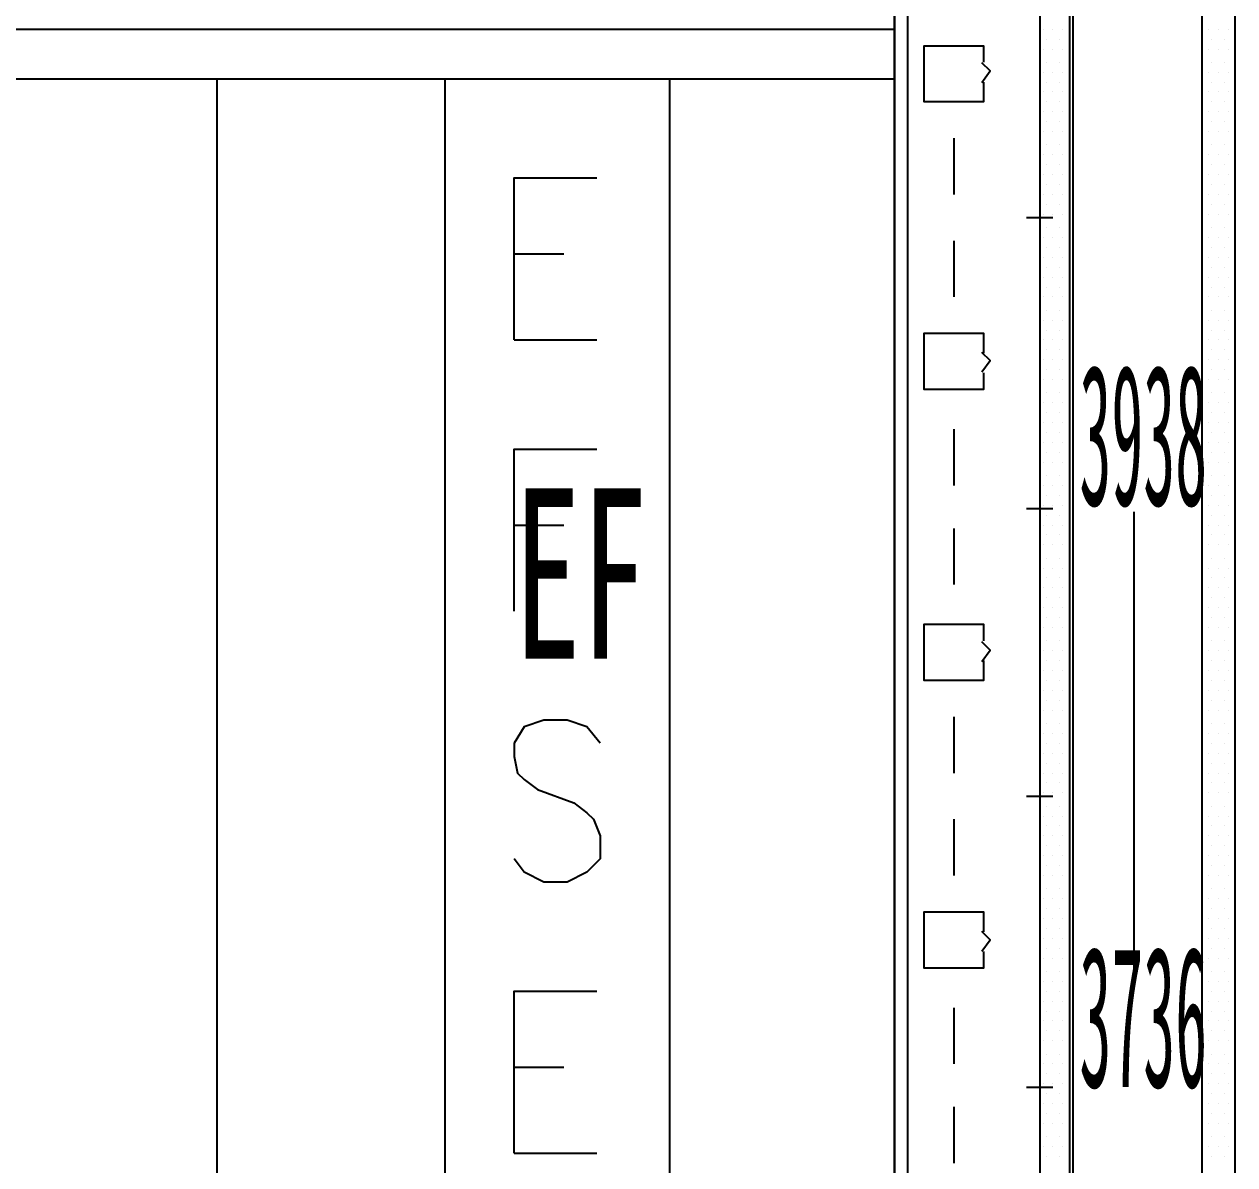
# Model space of a CAD drawing. Header units: metres. Extents: x 17 to 1264, y 17 to 859.
# Drawn here: x 225 to 277.8, y 570.6 to 620.3 of the extents above; entities that cross this region are included whole.
import ezdxf

# ---------------------------------------------------------------- set-up
doc = ezdxf.new("R2010")
doc.units = ezdxf.units.M
for name, color, linetype in [('LINES', 7, 'Continuous'), ('POLYLINES', 4, 'Continuous'), ('RECTS', 7, 'Continuous'), ('TEXTS', 3, 'Continuous')]:
    doc.layers.add(name, color=color, linetype=linetype)

msp = doc.modelspace()

# ---------------------------------------------------------------- linework, layer by layer
at = {"layer": 'LINES'}
for p, q in [((262.938, 132.48), (262.938, 727.92)), ((269.418, 620.064), (269.418, 620.064)), ((269.85, 620.064), (269.85, 620.064)), ((270.282, 620.064), (270.282, 620.064)), ((276.618, 620.064), (276.618, 620.064)), ((277.05, 620.064), (277.05, 620.064)), ((277.482, 620.064), (277.482, 620.064)), ((269.418, 619.2), (269.418, 619.2)), ((269.562, 619.632), (269.562, 619.632)), ((269.85, 619.2), (269.85, 619.2)), ((270.138, 619.632), (270.138, 619.632)), ((270.282, 619.2), (270.282, 619.2)), ((270.57, 619.632), (270.57, 619.632)), ((276.33, 619.632), (276.33, 619.632)), ((276.618, 619.2), (276.618, 619.2)), ((276.762, 619.632), (276.762, 619.632)), ((277.05, 619.2), (277.05, 619.2)), ((277.338, 619.632), (277.338, 619.632)), ((277.482, 619.2), (277.482, 619.2)), ((269.418, 618.192), (269.418, 618.192)), ((269.562, 618.624), (269.562, 618.624)), ((269.85, 618.192), (269.85, 618.192)), ((270.138, 618.624), (270.138, 618.624)), ((270.282, 618.192), (270.282, 618.192)), ((270.57, 618.624), (270.57, 618.624)), ((276.33, 618.624), (276.33, 618.624)), ((276.618, 618.192), (276.618, 618.192)), ((276.762, 618.624), (276.762, 618.624)), ((277.05, 618.192), (277.05, 618.192)), ((277.338, 618.624), (277.338, 618.624)), ((277.482, 618.192), (277.482, 618.192)), ((269.562, 617.76), (269.562, 617.76)), ((270.138, 617.76), (270.138, 617.76)), ((270.57, 617.76), (270.57, 617.76)), ((276.33, 617.76), (276.33, 617.76)), ((276.762, 617.76), (276.762, 617.76)), ((277.338, 617.76), (277.338, 617.76)), ((269.418, 617.328), (269.418, 617.328)), ((269.85, 617.328), (269.85, 617.328)), ((270.282, 617.328), (270.282, 617.328)), ((276.618, 617.328), (276.618, 617.328)), ((277.05, 617.328), (277.05, 617.328)), ((277.482, 617.328), (277.482, 617.328)), ((269.562, 616.896), (269.562, 616.896)), ((270.138, 616.896), (270.138, 616.896)), ((270.57, 616.896), (270.57, 616.896)), ((276.33, 616.896), (276.33, 616.896)), ((276.762, 616.896), (276.762, 616.896)), ((277.338, 616.896), (277.338, 616.896)), ((269.418, 616.464), (269.418, 616.464)), ((269.562, 616.032), (269.562, 616.032)), ((269.85, 616.464), (269.85, 616.464)), ((270.138, 616.032), (270.138, 616.032)), ((270.282, 616.464), (270.282, 616.464)), ((270.57, 616.032), (270.57, 616.032)), ((276.33, 616.032), (276.33, 616.032)), ((276.618, 616.464), (276.618, 616.464)), ((276.762, 616.032), (276.762, 616.032)), ((277.05, 616.464), (277.05, 616.464)), ((277.338, 616.032), (277.338, 616.032)), ((277.482, 616.464), (277.482, 616.464)), ((269.418, 615.6), (269.418, 615.6)), ((269.85, 615.6), (269.85, 615.6)), ((270.282, 615.6), (270.282, 615.6)), ((276.618, 615.6), (276.618, 615.6)), ((277.05, 615.6), (277.05, 615.6)), ((277.482, 615.6), (277.482, 615.6)), ((265.53, 615.312), (265.53, 612.864)), ((269.562, 615.024), (269.562, 615.024)), ((270.138, 615.024), (270.138, 615.024)), ((270.57, 615.024), (270.57, 615.024)), ((276.33, 615.024), (276.33, 615.024)), ((276.762, 615.024), (276.762, 615.024)), ((277.338, 615.024), (277.338, 615.024)), ((269.418, 614.592), (269.418, 614.592)), ((269.85, 614.592), (269.85, 614.592)), ((270.282, 614.592), (270.282, 614.592)), ((276.618, 614.592), (276.618, 614.592)), ((277.05, 614.592), (277.05, 614.592)), ((277.482, 614.592), (277.482, 614.592)), ((269.562, 614.16), (269.562, 614.16)), ((270.138, 614.16), (270.138, 614.16)), ((270.57, 614.16), (270.57, 614.16)), ((276.33, 614.16), (276.33, 614.16)), ((276.762, 614.16), (276.762, 614.16)), ((277.338, 614.16), (277.338, 614.16)), ((269.418, 613.728), (269.418, 613.728)), ((269.85, 613.728), (269.85, 613.728)), ((270.282, 613.728), (270.282, 613.728)), ((276.618, 613.728), (276.618, 613.728)), ((277.05, 613.728), (277.05, 613.728)), ((277.482, 613.728), (277.482, 613.728)), ((269.418, 612.864), (269.418, 612.864)), ((269.562, 613.296), (269.562, 613.296)), ((269.85, 612.864), (269.85, 612.864)), ((270.138, 613.296), (270.138, 613.296)), ((270.282, 612.864), (270.282, 612.864)), ((270.57, 613.296), (270.57, 613.296)), ((276.33, 613.296), (276.33, 613.296)), ((276.618, 612.864), (276.618, 612.864)), ((276.762, 613.296), (276.762, 613.296)), ((277.05, 612.864), (277.05, 612.864)), ((277.338, 613.296), (277.338, 613.296)), ((277.482, 612.864), (277.482, 612.864)), ((269.562, 612.432), (269.562, 612.432)), ((270.138, 612.432), (270.138, 612.432)), ((270.57, 612.432), (270.57, 612.432)), ((276.33, 612.432), (276.33, 612.432)), ((276.762, 612.432), (276.762, 612.432)), ((277.338, 612.432), (277.338, 612.432)), ((268.698, 611.856), (269.85, 611.856)), ((268.698, 611.856), (269.85, 611.856)), ((268.698, 611.856), (269.85, 611.856)), ((268.698, 611.856), (269.85, 611.856)), ((269.418, 612), (269.418, 612)), ((269.85, 612), (269.85, 612)), ((270.282, 612), (270.282, 612)), ((276.618, 612), (276.618, 612)), ((277.05, 612), (277.05, 612)), ((277.482, 612), (277.482, 612)), ((269.562, 611.424), (269.562, 611.424)), ((270.138, 611.424), (270.138, 611.424)), ((270.57, 611.424), (270.57, 611.424)), ((276.33, 611.424), (276.33, 611.424)), ((276.762, 611.424), (276.762, 611.424)), ((277.338, 611.424), (277.338, 611.424)), ((265.53, 610.848), (265.53, 608.4)), ((269.418, 610.992), (269.418, 610.992)), ((269.85, 610.992), (269.85, 610.992)), ((270.282, 610.992), (270.282, 610.992)), ((276.618, 610.992), (276.618, 610.992)), ((277.05, 610.992), (277.05, 610.992)), ((277.482, 610.992), (277.482, 610.992)), ((246.378, 610.272), (248.538, 610.272)), ((269.562, 610.56), (269.562, 610.56)), ((270.138, 610.56), (270.138, 610.56)), ((270.57, 610.56), (270.57, 610.56)), ((276.33, 610.56), (276.33, 610.56)), ((276.762, 610.56), (276.762, 610.56)), ((277.338, 610.56), (277.338, 610.56)), ((269.418, 610.128), (269.418, 610.128)), ((269.562, 609.696), (269.562, 609.696)), ((269.85, 610.128), (269.85, 610.128)), ((270.138, 609.696), (270.138, 609.696)), ((270.282, 610.128), (270.282, 610.128)), ((270.57, 609.696), (270.57, 609.696)), ((276.33, 609.696), (276.33, 609.696)), ((276.618, 610.128), (276.618, 610.128)), ((276.762, 609.696), (276.762, 609.696)), ((277.05, 610.128), (277.05, 610.128)), ((277.338, 609.696), (277.338, 609.696)), ((277.482, 610.128), (277.482, 610.128)), ((269.418, 609.264), (269.418, 609.264)), ((269.85, 609.264), (269.85, 609.264)), ((270.282, 609.264), (270.282, 609.264)), ((276.618, 609.264), (276.618, 609.264)), ((277.05, 609.264), (277.05, 609.264)), ((277.482, 609.264), (277.482, 609.264)), ((269.562, 608.832), (269.562, 608.832)), ((270.138, 608.832), (270.138, 608.832)), ((270.57, 608.832), (270.57, 608.832)), ((276.33, 608.832), (276.33, 608.832)), ((276.762, 608.832), (276.762, 608.832)), ((277.338, 608.832), (277.338, 608.832)), ((269.418, 608.4), (269.418, 608.4)), ((269.85, 608.4), (269.85, 608.4)), ((270.282, 608.4), (270.282, 608.4)), ((276.618, 608.4), (276.618, 608.4)), ((277.05, 608.4), (277.05, 608.4)), ((277.482, 608.4), (277.482, 608.4)), ((269.562, 607.824), (269.562, 607.824)), ((270.138, 607.824), (270.138, 607.824)), ((270.57, 607.824), (270.57, 607.824)), ((276.33, 607.824), (276.33, 607.824)), ((276.762, 607.824), (276.762, 607.824)), ((277.338, 607.824), (277.338, 607.824)), ((269.418, 607.392), (269.418, 607.392)), ((269.85, 607.392), (269.85, 607.392)), ((270.282, 607.392), (270.282, 607.392)), ((276.618, 607.392), (276.618, 607.392)), ((277.05, 607.392), (277.05, 607.392)), ((277.482, 607.392), (277.482, 607.392)), ((246.378, 606.528), (249.978, 606.528)), ((269.418, 606.528), (269.418, 606.528)), ((269.562, 606.96), (269.562, 606.96)), ((269.85, 606.528), (269.85, 606.528)), ((270.138, 606.96), (270.138, 606.96)), ((270.282, 606.528), (270.282, 606.528)), ((270.57, 606.96), (270.57, 606.96)), ((276.33, 606.96), (276.33, 606.96)), ((276.618, 606.528), (276.618, 606.528)), ((276.762, 606.96), (276.762, 606.96)), ((277.05, 606.528), (277.05, 606.528)), ((277.338, 606.96), (277.338, 606.96)), ((277.482, 606.528), (277.482, 606.528)), ((269.562, 606.096), (269.562, 606.096)), ((270.138, 606.096), (270.138, 606.096)), ((270.57, 606.096), (270.57, 606.096)), ((276.33, 606.096), (276.33, 606.096)), ((276.762, 606.096), (276.762, 606.096)), ((277.338, 606.096), (277.338, 606.096)), ((269.418, 605.664), (269.418, 605.664)), ((269.85, 605.664), (269.85, 605.664)), ((270.282, 605.664), (270.282, 605.664)), ((276.618, 605.664), (276.618, 605.664)), ((277.05, 605.664), (277.05, 605.664)), ((277.482, 605.664), (277.482, 605.664)), ((269.562, 605.232), (269.562, 605.232)), ((270.138, 605.232), (270.138, 605.232)), ((270.57, 605.232), (270.57, 605.232)), ((276.33, 605.232), (276.33, 605.232)), ((276.762, 605.232), (276.762, 605.232)), ((277.338, 605.232), (277.338, 605.232)), ((269.418, 604.8), (269.418, 604.8)), ((269.85, 604.8), (269.85, 604.8)), ((270.282, 604.8), (270.282, 604.8)), ((276.618, 604.8), (276.618, 604.8)), ((277.05, 604.8), (277.05, 604.8)), ((277.482, 604.8), (277.482, 604.8)), ((269.562, 604.224), (269.562, 604.224)), ((270.138, 604.224), (270.138, 604.224)), ((270.57, 604.224), (270.57, 604.224)), ((276.33, 604.224), (276.33, 604.224)), ((276.762, 604.224), (276.762, 604.224)), ((277.338, 604.224), (277.338, 604.224)), ((269.418, 603.792), (269.418, 603.792)), ((269.562, 603.36), (269.562, 603.36)), ((269.85, 603.792), (269.85, 603.792)), ((270.138, 603.36), (270.138, 603.36)), ((270.282, 603.792), (270.282, 603.792)), ((270.57, 603.36), (270.57, 603.36)), ((276.33, 603.36), (276.33, 603.36)), ((276.618, 603.792), (276.618, 603.792)), ((276.762, 603.36), (276.762, 603.36)), ((277.05, 603.792), (277.05, 603.792)), ((277.338, 603.36), (277.338, 603.36)), ((277.482, 603.792), (277.482, 603.792)), ((269.418, 602.928), (269.418, 602.928)), ((269.85, 602.928), (269.85, 602.928)), ((270.282, 602.928), (270.282, 602.928)), ((276.618, 602.928), (276.618, 602.928)), ((277.05, 602.928), (277.05, 602.928)), ((277.482, 602.928), (277.482, 602.928)), ((265.53, 602.64), (265.53, 600.192)), ((269.562, 602.496), (269.562, 602.496)), ((270.138, 602.496), (270.138, 602.496)), ((270.57, 602.496), (270.57, 602.496)), ((276.33, 602.496), (276.33, 602.496)), ((276.762, 602.496), (276.762, 602.496)), ((277.338, 602.496), (277.338, 602.496)), ((269.418, 602.064), (269.418, 602.064)), ((269.85, 602.064), (269.85, 602.064)), ((270.282, 602.064), (270.282, 602.064)), ((276.618, 602.064), (276.618, 602.064)), ((277.05, 602.064), (277.05, 602.064)), ((277.482, 602.064), (277.482, 602.064)), ((269.562, 601.632), (269.562, 601.632)), ((270.138, 601.632), (270.138, 601.632)), ((270.57, 601.632), (270.57, 601.632)), ((276.33, 601.632), (276.33, 601.632)), ((276.762, 601.632), (276.762, 601.632)), ((277.338, 601.632), (277.338, 601.632)), ((269.418, 601.2), (269.418, 601.2)), ((269.85, 601.2), (269.85, 601.2)), ((270.282, 601.2), (270.282, 601.2)), ((276.618, 601.2), (276.618, 601.2)), ((277.05, 601.2), (277.05, 601.2)), ((277.482, 601.2), (277.482, 601.2)), ((269.418, 600.192), (269.418, 600.192)), ((269.562, 600.624), (269.562, 600.624)), ((269.85, 600.192), (269.85, 600.192)), ((270.138, 600.624), (270.138, 600.624)), ((270.282, 600.192), (270.282, 600.192)), ((270.57, 600.624), (270.57, 600.624)), ((276.33, 600.624), (276.33, 600.624)), ((276.618, 600.192), (276.618, 600.192)), ((276.762, 600.624), (276.762, 600.624)), ((277.05, 600.192), (277.05, 600.192)), ((277.338, 600.624), (277.338, 600.624)), ((277.482, 600.192), (277.482, 600.192)), ((269.562, 599.76), (269.562, 599.76)), ((270.138, 599.76), (270.138, 599.76)), ((270.57, 599.76), (270.57, 599.76)), ((276.33, 599.76), (276.33, 599.76)), ((276.762, 599.76), (276.762, 599.76)), ((277.338, 599.76), (277.338, 599.76)), ((268.698, 599.184), (269.85, 599.184)), ((268.698, 599.184), (269.85, 599.184)), ((268.698, 599.184), (269.85, 599.184)), ((268.698, 599.184), (269.85, 599.184)), ((269.418, 599.328), (269.418, 599.328)), ((269.85, 599.328), (269.85, 599.328)), ((270.282, 599.328), (270.282, 599.328)), ((276.618, 599.328), (276.618, 599.328)), ((277.05, 599.328), (277.05, 599.328)), ((277.482, 599.328), (277.482, 599.328)), ((269.562, 598.896), (269.562, 598.896)), ((270.138, 598.896), (270.138, 598.896)), ((270.57, 598.896), (270.57, 598.896)), ((273.378, 599.04), (273.378, 578.448)), ((276.33, 598.896), (276.33, 598.896)), ((276.762, 598.896), (276.762, 598.896)), ((277.338, 598.896), (277.338, 598.896)), ((246.378, 598.464), (248.538, 598.464)), ((265.53, 598.32), (265.53, 595.872)), ((269.418, 598.464), (269.418, 598.464)), ((269.85, 598.464), (269.85, 598.464)), ((270.282, 598.464), (270.282, 598.464)), ((276.618, 598.464), (276.618, 598.464)), ((277.05, 598.464), (277.05, 598.464)), ((277.482, 598.464), (277.482, 598.464)), ((269.418, 597.6), (269.418, 597.6)), ((269.562, 598.032), (269.562, 598.032)), ((269.85, 597.6), (269.85, 597.6)), ((270.138, 598.032), (270.138, 598.032)), ((270.282, 597.6), (270.282, 597.6)), ((270.57, 598.032), (270.57, 598.032)), ((276.33, 598.032), (276.33, 598.032)), ((276.618, 597.6), (276.618, 597.6)), ((276.762, 598.032), (276.762, 598.032)), ((277.05, 597.6), (277.05, 597.6)), ((277.338, 598.032), (277.338, 598.032)), ((277.482, 597.6), (277.482, 597.6)), ((269.562, 597.024), (269.562, 597.024)), ((270.138, 597.024), (270.138, 597.024)), ((270.57, 597.024), (270.57, 597.024)), ((276.33, 597.024), (276.33, 597.024)), ((276.762, 597.024), (276.762, 597.024)), ((277.338, 597.024), (277.338, 597.024)), ((269.418, 596.592), (269.418, 596.592)), ((269.85, 596.592), (269.85, 596.592)), ((270.282, 596.592), (270.282, 596.592)), ((276.618, 596.592), (276.618, 596.592)), ((277.05, 596.592), (277.05, 596.592)), ((277.482, 596.592), (277.482, 596.592)), ((269.562, 596.16), (269.562, 596.16)), ((270.138, 596.16), (270.138, 596.16)), ((270.57, 596.16), (270.57, 596.16)), ((276.33, 596.16), (276.33, 596.16)), ((276.762, 596.16), (276.762, 596.16)), ((277.338, 596.16), (277.338, 596.16)), ((269.418, 595.728), (269.418, 595.728)), ((269.85, 595.728), (269.85, 595.728)), ((270.282, 595.728), (270.282, 595.728)), ((276.618, 595.728), (276.618, 595.728)), ((277.05, 595.728), (277.05, 595.728)), ((277.482, 595.728), (277.482, 595.728)), ((269.562, 595.296), (269.562, 595.296)), ((270.138, 595.296), (270.138, 595.296)), ((270.57, 595.296), (270.57, 595.296)), ((276.33, 595.296), (276.33, 595.296)), ((276.762, 595.296), (276.762, 595.296)), ((277.338, 595.296), (277.338, 595.296)), ((269.418, 594.864), (269.418, 594.864)), ((269.562, 594.432), (269.562, 594.432)), ((269.85, 594.864), (269.85, 594.864)), ((270.138, 594.432), (270.138, 594.432)), ((270.282, 594.864), (270.282, 594.864)), ((270.57, 594.432), (270.57, 594.432)), ((276.33, 594.432), (276.33, 594.432)), ((276.618, 594.864), (276.618, 594.864)), ((276.762, 594.432), (276.762, 594.432)), ((277.05, 594.864), (277.05, 594.864)), ((277.338, 594.432), (277.338, 594.432)), ((277.482, 594.864), (277.482, 594.864)), ((269.418, 594), (269.418, 594)), ((269.85, 594), (269.85, 594)), ((270.282, 594), (270.282, 594)), ((276.618, 594), (276.618, 594)), ((277.05, 594), (277.05, 594)), ((277.482, 594), (277.482, 594)), ((269.562, 593.424), (269.562, 593.424)), ((270.138, 593.424), (270.138, 593.424)), ((270.57, 593.424), (270.57, 593.424)), ((276.33, 593.424), (276.33, 593.424)), ((276.762, 593.424), (276.762, 593.424)), ((277.338, 593.424), (277.338, 593.424)), ((269.418, 592.992), (269.418, 592.992)), ((269.85, 592.992), (269.85, 592.992)), ((270.282, 592.992), (270.282, 592.992)), ((276.618, 592.992), (276.618, 592.992)), ((277.05, 592.992), (277.05, 592.992)), ((277.482, 592.992), (277.482, 592.992)), ((269.562, 592.56), (269.562, 592.56)), ((270.138, 592.56), (270.138, 592.56)), ((270.57, 592.56), (270.57, 592.56)), ((276.33, 592.56), (276.33, 592.56)), ((276.762, 592.56), (276.762, 592.56)), ((277.338, 592.56), (277.338, 592.56)), ((269.418, 592.128), (269.418, 592.128)), ((269.85, 592.128), (269.85, 592.128)), ((270.282, 592.128), (270.282, 592.128)), ((276.618, 592.128), (276.618, 592.128)), ((277.05, 592.128), (277.05, 592.128)), ((277.482, 592.128), (277.482, 592.128)), ((269.418, 591.264), (269.418, 591.264)), ((269.562, 591.696), (269.562, 591.696)), ((269.85, 591.264), (269.85, 591.264)), ((270.138, 591.696), (270.138, 591.696)), ((270.282, 591.264), (270.282, 591.264)), ((270.57, 591.696), (270.57, 591.696)), ((276.33, 591.696), (276.33, 591.696)), ((276.618, 591.264), (276.618, 591.264)), ((276.762, 591.696), (276.762, 591.696)), ((277.05, 591.264), (277.05, 591.264)), ((277.338, 591.696), (277.338, 591.696)), ((277.482, 591.264), (277.482, 591.264)), ((269.562, 590.832), (269.562, 590.832)), ((270.138, 590.832), (270.138, 590.832)), ((270.57, 590.832), (270.57, 590.832)), ((276.33, 590.832), (276.33, 590.832)), ((276.762, 590.832), (276.762, 590.832)), ((277.338, 590.832), (277.338, 590.832)), ((269.418, 590.4), (269.418, 590.4)), ((269.85, 590.4), (269.85, 590.4)), ((270.282, 590.4), (270.282, 590.4)), ((276.618, 590.4), (276.618, 590.4)), ((277.05, 590.4), (277.05, 590.4)), ((277.482, 590.4), (277.482, 590.4)), ((265.53, 590.112), (265.53, 587.664)), ((269.562, 589.824), (269.562, 589.824)), ((270.138, 589.824), (270.138, 589.824)), ((270.57, 589.824), (270.57, 589.824)), ((276.33, 589.824), (276.33, 589.824)), ((276.762, 589.824), (276.762, 589.824)), ((277.338, 589.824), (277.338, 589.824)), ((269.418, 589.392), (269.418, 589.392)), ((269.85, 589.392), (269.85, 589.392)), ((270.282, 589.392), (270.282, 589.392)), ((276.618, 589.392), (276.618, 589.392)), ((277.05, 589.392), (277.05, 589.392)), ((277.482, 589.392), (277.482, 589.392)), ((269.562, 588.96), (269.562, 588.96)), ((270.138, 588.96), (270.138, 588.96)), ((270.57, 588.96), (270.57, 588.96)), ((276.33, 588.96), (276.33, 588.96)), ((276.762, 588.96), (276.762, 588.96)), ((277.338, 588.96), (277.338, 588.96)), ((269.418, 588.528), (269.418, 588.528)), ((269.562, 588.096), (269.562, 588.096)), ((269.85, 588.528), (269.85, 588.528)), ((270.138, 588.096), (270.138, 588.096)), ((270.282, 588.528), (270.282, 588.528)), ((270.57, 588.096), (270.57, 588.096)), ((276.33, 588.096), (276.33, 588.096)), ((276.618, 588.528), (276.618, 588.528)), ((276.762, 588.096), (276.762, 588.096)), ((277.05, 588.528), (277.05, 588.528)), ((277.338, 588.096), (277.338, 588.096)), ((277.482, 588.528), (277.482, 588.528)), ((269.418, 587.664), (269.418, 587.664)), ((269.85, 587.664), (269.85, 587.664)), ((270.282, 587.664), (270.282, 587.664)), ((276.618, 587.664), (276.618, 587.664)), ((277.05, 587.664), (277.05, 587.664)), ((277.482, 587.664), (277.482, 587.664)), ((269.562, 587.232), (269.562, 587.232)), ((270.138, 587.232), (270.138, 587.232)), ((270.57, 587.232), (270.57, 587.232)), ((276.33, 587.232), (276.33, 587.232)), ((276.762, 587.232), (276.762, 587.232)), ((277.338, 587.232), (277.338, 587.232)), ((268.698, 586.656), (269.85, 586.656)), ((268.698, 586.656), (269.85, 586.656)), ((268.698, 586.656), (269.85, 586.656)), ((268.698, 586.656), (269.85, 586.656)), ((269.418, 586.8), (269.418, 586.8)), ((269.85, 586.8), (269.85, 586.8)), ((270.282, 586.8), (270.282, 586.8)), ((276.618, 586.8), (276.618, 586.8)), ((277.05, 586.8), (277.05, 586.8)), ((277.482, 586.8), (277.482, 586.8)), ((269.562, 586.224), (269.562, 586.224)), ((270.138, 586.224), (270.138, 586.224)), ((270.57, 586.224), (270.57, 586.224)), ((276.33, 586.224), (276.33, 586.224)), ((276.762, 586.224), (276.762, 586.224)), ((277.338, 586.224), (277.338, 586.224)), ((265.53, 585.648), (265.53, 583.2)), ((269.418, 585.792), (269.418, 585.792)), ((269.85, 585.792), (269.85, 585.792)), ((270.282, 585.792), (270.282, 585.792)), ((276.618, 585.792), (276.618, 585.792)), ((277.05, 585.792), (277.05, 585.792)), ((277.482, 585.792), (277.482, 585.792)), ((269.418, 584.928), (269.418, 584.928)), ((269.562, 585.36), (269.562, 585.36)), ((269.85, 584.928), (269.85, 584.928)), ((270.138, 585.36), (270.138, 585.36)), ((270.282, 584.928), (270.282, 584.928)), ((270.57, 585.36), (270.57, 585.36)), ((276.33, 585.36), (276.33, 585.36)), ((276.618, 584.928), (276.618, 584.928)), ((276.762, 585.36), (276.762, 585.36)), ((277.05, 584.928), (277.05, 584.928)), ((277.338, 585.36), (277.338, 585.36)), ((277.482, 584.928), (277.482, 584.928)), ((269.562, 584.496), (269.562, 584.496)), ((270.138, 584.496), (270.138, 584.496)), ((270.57, 584.496), (270.57, 584.496)), ((276.33, 584.496), (276.33, 584.496)), ((276.762, 584.496), (276.762, 584.496)), ((277.338, 584.496), (277.338, 584.496)), ((269.418, 584.064), (269.418, 584.064)), ((269.85, 584.064), (269.85, 584.064)), ((270.282, 584.064), (270.282, 584.064)), ((276.618, 584.064), (276.618, 584.064)), ((277.05, 584.064), (277.05, 584.064)), ((277.482, 584.064), (277.482, 584.064)), ((269.562, 583.632), (269.562, 583.632)), ((270.138, 583.632), (270.138, 583.632)), ((270.57, 583.632), (270.57, 583.632)), ((276.33, 583.632), (276.33, 583.632)), ((276.762, 583.632), (276.762, 583.632)), ((277.338, 583.632), (277.338, 583.632)), ((269.418, 583.2), (269.418, 583.2)), ((269.85, 583.2), (269.85, 583.2)), ((270.282, 583.2), (270.282, 583.2)), ((276.618, 583.2), (276.618, 583.2)), ((277.05, 583.2), (277.05, 583.2)), ((277.482, 583.2), (277.482, 583.2)), ((269.562, 582.624), (269.562, 582.624)), ((270.138, 582.624), (270.138, 582.624)), ((270.57, 582.624), (270.57, 582.624)), ((276.33, 582.624), (276.33, 582.624)), ((276.762, 582.624), (276.762, 582.624)), ((277.338, 582.624), (277.338, 582.624)), ((269.418, 582.192), (269.418, 582.192)), ((269.562, 581.76), (269.562, 581.76)), ((269.85, 582.192), (269.85, 582.192)), ((270.138, 581.76), (270.138, 581.76)), ((270.282, 582.192), (270.282, 582.192)), ((270.57, 581.76), (270.57, 581.76)), ((276.33, 581.76), (276.33, 581.76)), ((276.618, 582.192), (276.618, 582.192)), ((276.762, 581.76), (276.762, 581.76)), ((277.05, 582.192), (277.05, 582.192)), ((277.338, 581.76), (277.338, 581.76)), ((277.482, 582.192), (277.482, 582.192)), ((269.418, 581.328), (269.418, 581.328)), ((269.85, 581.328), (269.85, 581.328)), ((270.282, 581.328), (270.282, 581.328)), ((276.618, 581.328), (276.618, 581.328)), ((277.05, 581.328), (277.05, 581.328)), ((277.482, 581.328), (277.482, 581.328)), ((269.562, 580.896), (269.562, 580.896)), ((270.138, 580.896), (270.138, 580.896)), ((270.57, 580.896), (270.57, 580.896)), ((276.33, 580.896), (276.33, 580.896)), ((276.762, 580.896), (276.762, 580.896)), ((277.338, 580.896), (277.338, 580.896)), ((269.418, 580.464), (269.418, 580.464)), ((269.85, 580.464), (269.85, 580.464)), ((270.282, 580.464), (270.282, 580.464)), ((276.618, 580.464), (276.618, 580.464)), ((277.05, 580.464), (277.05, 580.464)), ((277.482, 580.464), (277.482, 580.464)), ((269.562, 580.032), (269.562, 580.032)), ((270.138, 580.032), (270.138, 580.032)), ((270.57, 580.032), (270.57, 580.032)), ((276.33, 580.032), (276.33, 580.032)), ((276.762, 580.032), (276.762, 580.032)), ((277.338, 580.032), (277.338, 580.032)), ((269.418, 579.6), (269.418, 579.6)), ((269.85, 579.6), (269.85, 579.6)), ((270.282, 579.6), (270.282, 579.6)), ((276.618, 579.6), (276.618, 579.6)), ((277.05, 579.6), (277.05, 579.6)), ((277.482, 579.6), (277.482, 579.6)), ((269.418, 578.592), (269.418, 578.592)), ((269.562, 579.024), (269.562, 579.024)), ((269.85, 578.592), (269.85, 578.592)), ((270.138, 579.024), (270.138, 579.024)), ((270.282, 578.592), (270.282, 578.592)), ((270.57, 579.024), (270.57, 579.024)), ((276.33, 579.024), (276.33, 579.024)), ((276.618, 578.592), (276.618, 578.592)), ((276.762, 579.024), (276.762, 579.024)), ((277.05, 578.592), (277.05, 578.592)), ((277.338, 579.024), (277.338, 579.024)), ((277.482, 578.592), (277.482, 578.592)), ((269.562, 578.16), (269.562, 578.16)), ((270.138, 578.16), (270.138, 578.16)), ((270.57, 578.16), (270.57, 578.16)), ((276.33, 578.16), (276.33, 578.16)), ((276.762, 578.16), (276.762, 578.16)), ((277.338, 578.16), (277.338, 578.16)), ((269.418, 577.728), (269.418, 577.728)), ((269.85, 577.728), (269.85, 577.728)), ((270.282, 577.728), (270.282, 577.728)), ((276.618, 577.728), (276.618, 577.728)), ((277.05, 577.728), (277.05, 577.728)), ((277.482, 577.728), (277.482, 577.728)), ((265.53, 577.44), (265.53, 574.992)), ((269.562, 577.296), (269.562, 577.296)), ((270.138, 577.296), (270.138, 577.296)), ((270.57, 577.296), (270.57, 577.296)), ((276.33, 577.296), (276.33, 577.296)), ((276.762, 577.296), (276.762, 577.296)), ((277.338, 577.296), (277.338, 577.296)), ((269.418, 576.864), (269.418, 576.864)), ((269.85, 576.864), (269.85, 576.864)), ((270.282, 576.864), (270.282, 576.864)), ((276.618, 576.864), (276.618, 576.864)), ((277.05, 576.864), (277.05, 576.864)), ((277.482, 576.864), (277.482, 576.864)), ((269.418, 576), (269.418, 576)), ((269.562, 576.432), (269.562, 576.432)), ((269.85, 576), (269.85, 576)), ((270.138, 576.432), (270.138, 576.432)), ((270.282, 576), (270.282, 576)), ((270.57, 576.432), (270.57, 576.432)), ((276.33, 576.432), (276.33, 576.432)), ((276.618, 576), (276.618, 576)), ((276.762, 576.432), (276.762, 576.432)), ((277.05, 576), (277.05, 576)), ((277.338, 576.432), (277.338, 576.432)), ((277.482, 576), (277.482, 576)), ((269.562, 575.424), (269.562, 575.424)), ((270.138, 575.424), (270.138, 575.424)), ((270.57, 575.424), (270.57, 575.424)), ((276.33, 575.424), (276.33, 575.424)), ((276.762, 575.424), (276.762, 575.424)), ((277.338, 575.424), (277.338, 575.424)), ((269.418, 574.992), (269.418, 574.992)), ((269.85, 574.992), (269.85, 574.992)), ((270.282, 574.992), (270.282, 574.992)), ((276.618, 574.992), (276.618, 574.992)), ((277.05, 574.992), (277.05, 574.992)), ((277.482, 574.992), (277.482, 574.992)), ((246.378, 574.848), (248.538, 574.848)), ((269.562, 574.56), (269.562, 574.56)), ((270.138, 574.56), (270.138, 574.56)), ((270.57, 574.56), (270.57, 574.56)), ((276.33, 574.56), (276.33, 574.56)), ((276.762, 574.56), (276.762, 574.56)), ((277.338, 574.56), (277.338, 574.56)), ((268.698, 573.984), (269.85, 573.984)), ((268.698, 573.984), (269.85, 573.984)), ((268.698, 573.984), (269.85, 573.984)), ((268.698, 573.984), (269.85, 573.984)), ((269.418, 574.128), (269.418, 574.128)), ((269.85, 574.128), (269.85, 574.128)), ((270.282, 574.128), (270.282, 574.128)), ((276.618, 574.128), (276.618, 574.128)), ((277.05, 574.128), (277.05, 574.128)), ((277.482, 574.128), (277.482, 574.128)), ((269.562, 573.696), (269.562, 573.696)), ((270.138, 573.696), (270.138, 573.696)), ((270.57, 573.696), (270.57, 573.696)), ((276.33, 573.696), (276.33, 573.696)), ((276.762, 573.696), (276.762, 573.696)), ((277.338, 573.696), (277.338, 573.696)), ((265.53, 573.12), (265.53, 570.672)), ((269.418, 573.264), (269.418, 573.264)), ((269.562, 572.832), (269.562, 572.832)), ((269.85, 573.264), (269.85, 573.264)), ((270.138, 572.832), (270.138, 572.832)), ((270.282, 573.264), (270.282, 573.264)), ((270.57, 572.832), (270.57, 572.832)), ((276.33, 572.832), (276.33, 572.832)), ((276.618, 573.264), (276.618, 573.264)), ((276.762, 572.832), (276.762, 572.832)), ((277.05, 573.264), (277.05, 573.264)), ((277.338, 572.832), (277.338, 572.832)), ((277.482, 573.264), (277.482, 573.264)), ((269.418, 572.4), (269.418, 572.4)), ((269.85, 572.4), (269.85, 572.4)), ((270.282, 572.4), (270.282, 572.4)), ((276.618, 572.4), (276.618, 572.4)), ((277.05, 572.4), (277.05, 572.4)), ((277.482, 572.4), (277.482, 572.4)), ((269.562, 571.824), (269.562, 571.824)), ((270.138, 571.824), (270.138, 571.824)), ((270.57, 571.824), (270.57, 571.824)), ((276.33, 571.824), (276.33, 571.824)), ((276.762, 571.824), (276.762, 571.824)), ((277.338, 571.824), (277.338, 571.824)), ((269.418, 571.392), (269.418, 571.392)), ((269.85, 571.392), (269.85, 571.392)), ((270.282, 571.392), (270.282, 571.392)), ((276.618, 571.392), (276.618, 571.392)), ((277.05, 571.392), (277.05, 571.392)), ((277.482, 571.392), (277.482, 571.392)), ((246.378, 571.104), (249.978, 571.104)), ((269.562, 570.96), (269.562, 570.96)), ((270.138, 570.96), (270.138, 570.96)), ((270.57, 570.96), (270.57, 570.96)), ((276.33, 570.96), (276.33, 570.96)), ((276.762, 570.96), (276.762, 570.96)), ((277.338, 570.96), (277.338, 570.96))]:
    msp.add_line(p, q, dxfattribs=at)
at = {"layer": 'POLYLINES'}
for points in [[(270.714, 729.504), (270.714, 585.936), (270.714, 132.48)], [(270.714, 729.504), (270.714, 585.936), (270.714, 132.48)], [(263.514, 710.64), (263.514, 571.536), (263.514, 132.48)], [(266.826, 617.76), (266.826, 616.896), (264.234, 616.896), (264.234, 619.344), (266.826, 619.344), (266.826, 618.624)], [(266.755, 617.748), (267.11, 618.245), (266.755, 618.6)], [(246.378, 606.528), (246.378, 613.584), (249.978, 613.584)], [(266.826, 605.088), (266.826, 604.368), (264.234, 604.368), (264.234, 606.816), (266.826, 606.816), (266.826, 605.952)], [(266.755, 605.136), (267.11, 605.631), (266.755, 605.985)], [(246.378, 594.72), (246.378, 601.776), (249.978, 601.776)], [(266.826, 592.56), (266.826, 591.696), (264.234, 591.696), (264.234, 594.144), (266.826, 594.144), (266.826, 593.424)], [(266.755, 592.521), (267.11, 593.018), (266.755, 593.372)], [(250.122, 588.96), (249.546, 589.68), (248.682, 589.968), (247.674, 589.968), (246.81, 589.68), (246.378, 588.96), (246.378, 588.384), (246.522, 587.664), (246.81, 587.376), (247.386, 586.944), (248.97, 586.368), (249.546, 585.936), (249.834, 585.648), (250.122, 584.928), (250.122, 583.92), (249.546, 583.344), (248.682, 582.912), (247.674, 582.912), (246.81, 583.344), (246.378, 583.92)], [(266.826, 579.888), (266.826, 579.168), (264.234, 579.168), (264.234, 581.616), (266.826, 581.616), (266.826, 580.752)], [(266.755, 579.908), (267.11, 580.405), (266.755, 580.758)], [(246.378, 571.104), (246.378, 578.16), (249.978, 578.16)]]:
    msp.add_lwpolyline(points, dxfattribs=at)
at = {"layer": 'RECTS'}
for points in [[(107.562, 743.76), (277.77, 743.76), (277.77, 120.096), (107.562, 120.096)], [(109.002, 742.32), (276.33, 742.32), (276.33, 121.536), (109.002, 121.536)], [(114.762, 729.504), (270.57, 729.504), (270.57, 131.184), (114.762, 131.184)], [(116.202, 727.92), (269.274, 727.92), (269.274, 132.48), (116.202, 132.48)], [(122.25, 639.792), (262.938, 639.792), (262.938, 372.528), (122.25, 372.528)], [(122.25, 620.064), (262.938, 620.064), (262.938, 372.528), (122.25, 372.528)], [(223.626, 617.904), (233.418, 617.904), (233.418, 522.72), (223.626, 522.72)], [(233.418, 617.904), (243.354, 617.904), (243.354, 522.72), (233.418, 522.72)], [(243.354, 617.904), (253.146, 617.904), (253.146, 522.72), (243.354, 522.72)], [(253.146, 617.904), (262.938, 617.904), (262.938, 522.72), (253.146, 522.72)]]:
    msp.add_lwpolyline(points, dxfattribs=at)

# ---------------------------------------------------------------- texts
at = {"layer": 'TEXTS'}
for s, height, width, p in [('3938', 6.1343, 0.333333, (271.002, 599.327)), ('EF', 7.425, 0.575693, (246.378, 592.641)), ('3736', 6.1343, 0.333333, (271.002, 573.983))]:
    msp.add_text(s, height=height, dxfattribs=dict(at, width=width)).set_placement(p)

doc.saveas('drawing.dxf')
